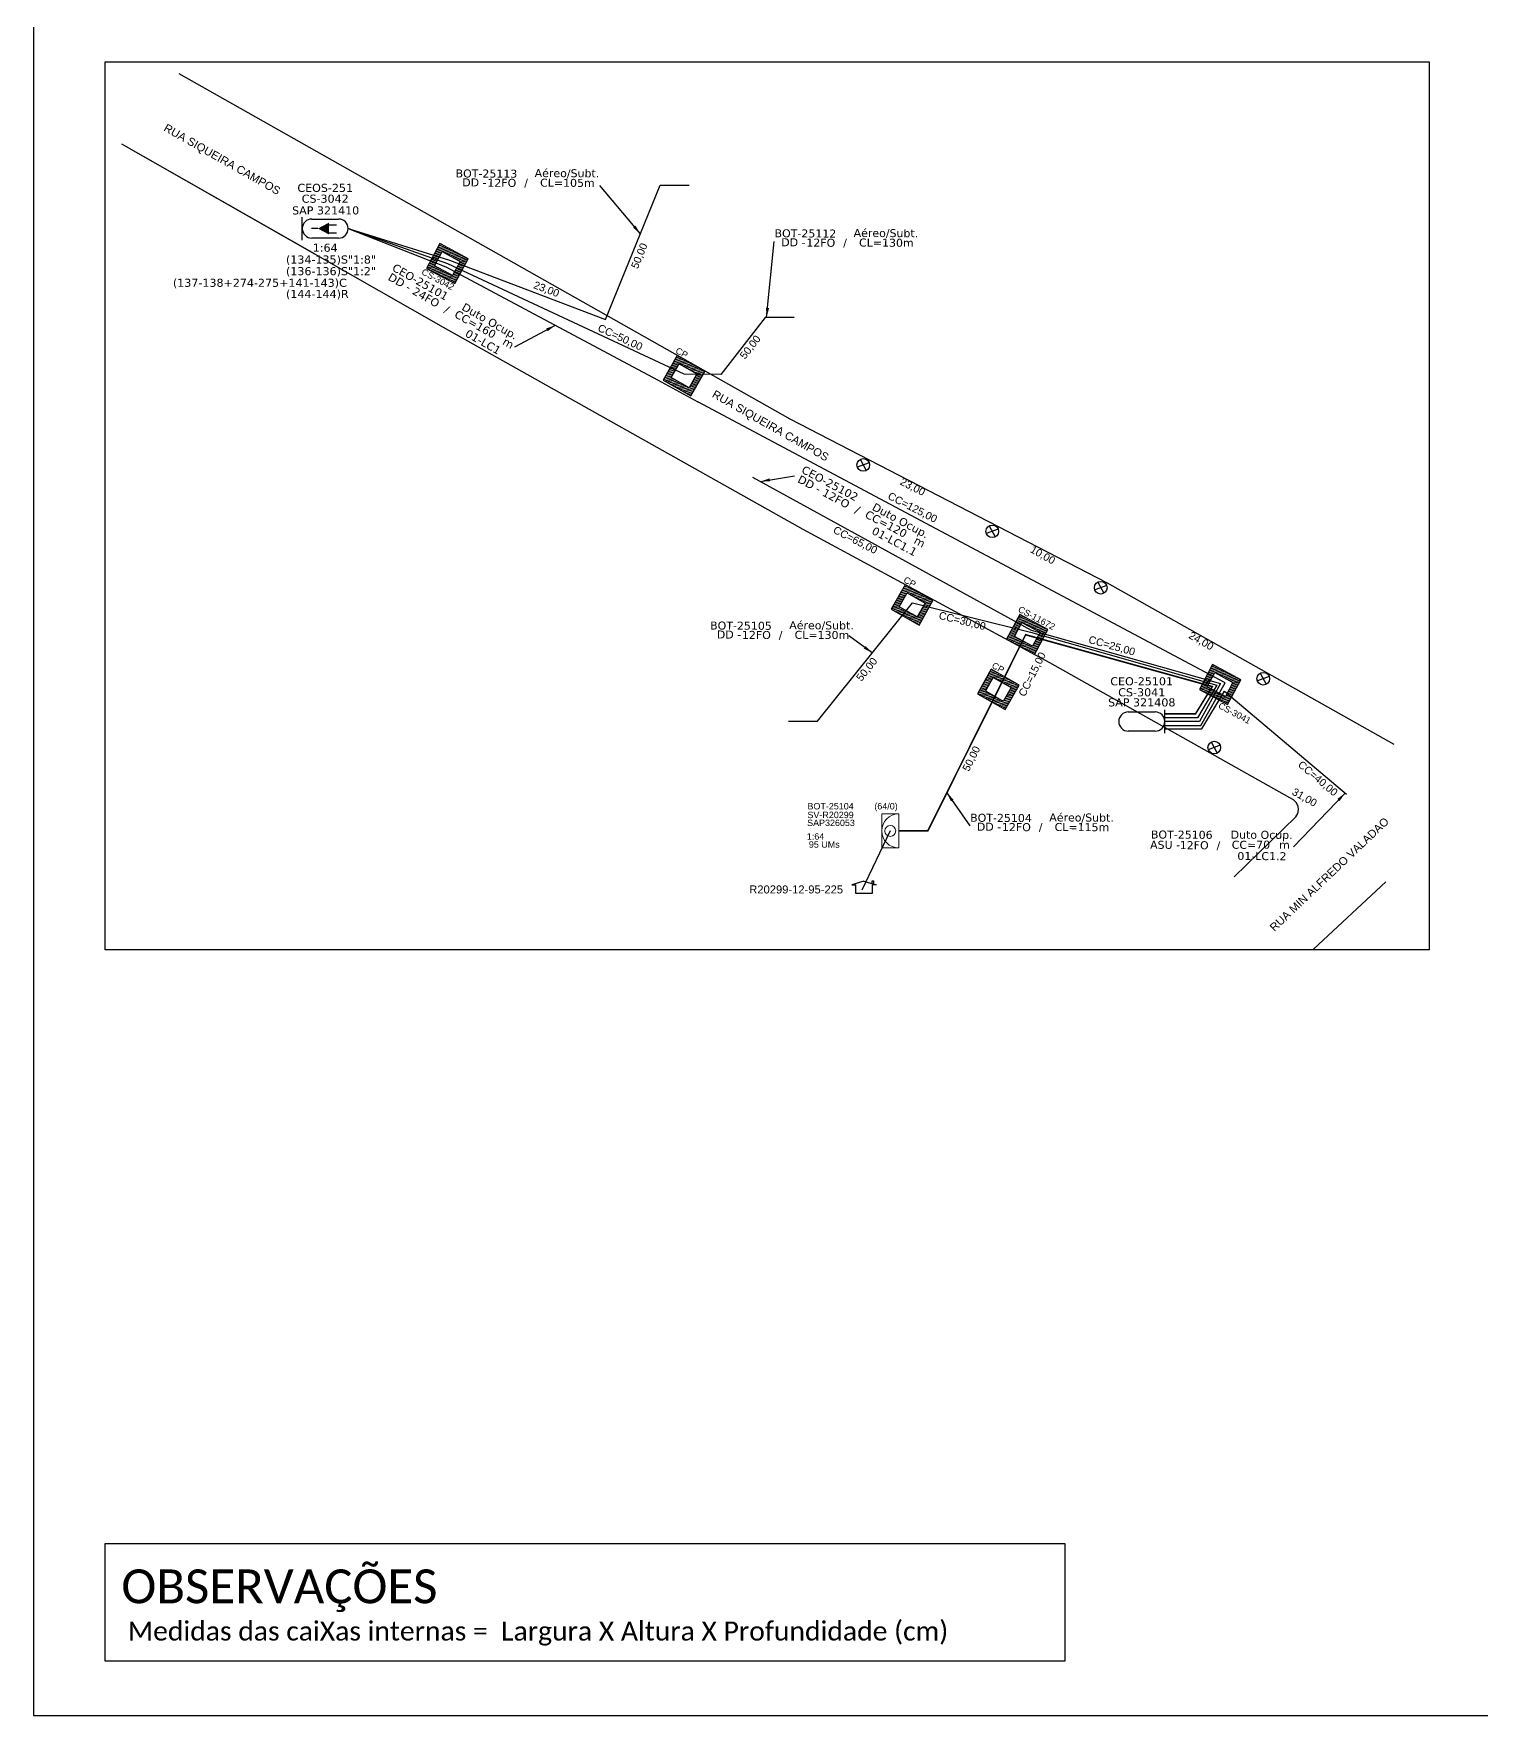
# Model space of a CAD drawing. Extents: x -89 to 749, y 705 to 1299.
# Drawn here: x -89.3 to 215.4, y 705 to 1059 of the extents above; entities that cross this region are included whole.
import ezdxf
from ezdxf.enums import TextEntityAlignment as Align

# ---------------------------------------------------------------- set-up
doc = ezdxf.new("R2010")
doc.units = 0
for name, color, linetype in [('10.1-Caixas Subterrâneas', 5, 'Continuous'), ('10.4-Postes', 1, 'Continuous'), ('20.4-CEOS', 1, 'Continuous'), ('20.5-CEO', 1, 'Continuous'), ('CAP a instalar', 1, 'Continuous'), ('label_cabos', 7, 'Continuous'), ('Legenda', 1, 'Continuous'), ('locais', 7, 'Continuous'), ('METRAGEM', 92, 'Continuous'), ('QUADRA', 7, 'Continuous'), ('surveys', 7, 'Continuous'), ('surveys legendas', 7, 'Continuous')]:
    doc.layers.add(name, color=color, linetype=linetype)
for name, color, linetype, lineweight in [("20.0-LEGENDA DOS CDO'S", 1, 'Continuous', 0), ('20.1-CDO_INTERIOR', 1, 'Continuous', 0), ('Segmento Logradouro Texto', 7, 'Continuous', 0)]:
    doc.layers.add(name, color=color, linetype=linetype, lineweight=lineweight)
doc.layers.add('DROP DE CLIENTE', color=140, linetype='Continuous', plot=False)
doc.layers.add('EXTRA', color=50, linetype='Continuous', plot=False)
doc.styles.add('ARIAL', font='arial.ttf')
doc.styles.add('DIGICADE', font='arial.ttf')
doc.styles.add('siredit', font='verdana.ttf')
doc.styles.add('WMF-Calibri0', font='calibri.ttf')
doc.linetypes.add('FENCELINE1', pattern='A,0.25,-0.1,[133,ltypeshp.shx,S=0.1,R=0,X=-0.1,Y=0],-0.1,1', length=1.45)
doc.dimstyles.new('CC', dxfattribs={"dimtxt": 1, "dimasz": 2, "dimexe": 0.18, "dimexo": 0.0625, "dimgap": 0.09, "dimtad": 0, "dimdec": 0, "dimrnd": 1, "dimzin": 0, "dimdsep": 46, "dimtxsty": 'siredit', "dimblk": 'NONE', "dimcen": 0, "dimse1": 1, "dimse2": 1, "dimsd1": 1, "dimsd2": 1, "dimclrt": 7, "dimadec": 0, "dimazin": 0, "dimtfac": 1, "dimtdec": 0, "dimtofl": 0, "dimtmove": 0, "dimatfit": 3, "dimfxl": 0, "dimtolj": 1, "dimtzin": 0, "dimarcsym": 0})

# ---------------------------------------------------------------- blocks, each defined once
blk = doc.blocks.new('SURVEY_SURVEY')
for p, q in [((0, 0.0000152), (-0.0000151, 0.0000108)), ((-0.0000151, 0.0000108), (-0.0000104, 0.0000108)), ((-0.0000103, 0), (-0.0000103, 0.0000108)), ((0.0000103, 0), (-0.0000103, 0)), ((0, 0.0000152), (0.0000151, 0.0000108)), ((0.0000101, 0.0000159), (0.0000117, 0.0000159)), ((0.0000101, 0.0000123), (0.0000101, 0.0000159)), ((0.0000151, 0.0000108), (0.0000103, 0.0000108)), ((0.0000103, 0.0000108), (0.0000103, 0)), ((0.0000117, 0.0000159), (0.0000117, 0.0000119))]:
    blk.add_line(p, q)
blk = doc.blocks.new('POSTE_CELULA_9')
at = {"layer": '10.4-Postes', "color": 10}
for points in [[(-98.28, 125.14), (-100.92, 124.16)], [(-100.27, 125.89), (-98.93, 123.41)]]:
    blk.add_lwpolyline(points, dxfattribs=at)
blk.add_circle((-99.6, 124.65), 1.41, dxfattribs=at)
blk = doc.blocks.new('*X59')
at = {"color": 0, "linetype": 'Continuous'}
for p, q in [((-1.25, 0.34099), (-0.49099, 1.1)), ((-1.25, 0.517767), (-0.667767, 1.1)), ((-1.25, 0.694544), (-0.844544, 1.1)), ((-1.25, 0.87132), (-1.02132, 1.1)), ((-1.25, 1.048097), (-1.198097, 1.1)), ((-1.25, 0.164214), (-0.8035, 0.610714)), ((-1.25, -0.012563), (-0.8035, 0.433937)), ((-1.25, -0.18934), (-0.8035, 0.25716)), ((-1.25, -0.366117), (-0.8035, 0.080383)), ((-0.789214, 0.625), (-0.314214, 1.1)), ((-0.612437, 0.625), (-0.137437, 1.1)), ((-0.43566, 0.625), (0.03934, 1.1)), ((-0.258883, 0.625), (0.216117, 1.1)), ((-0.082107, 0.625), (0.392893, 1.1)), ((0.09467, 0.625), (0.56967, 1.1)), ((0.271447, 0.625), (0.746447, 1.1)), ((0.448223, 0.625), (0.923223, 1.1)), ((0.625, 0.625), (1.1, 1.1)), ((0.801777, 0.625), (1.25, 1.073223)), ((0.8035, 0.449947), (1.25, 0.896447)), ((0.8035, 0.27317), (1.25, 0.71967)), ((0.8035, 0.096393), (1.25, 0.542893)), ((0.8035, -0.080383), (1.25, 0.366117)), ((0.8035, -0.25716), (1.25, 0.18934)), ((0.8035, -0.433937), (1.25, 0.012563)), ((-1.25, -0.542893), (-0.8035, -0.096393)), ((-1.25, -0.71967), (-0.8035, -0.27317)), ((-1.25, -0.896447), (-0.8035, -0.449947)), ((-1.25, -1.073223), (-0.801777, -0.625)), ((-1.1, -1.1), (-0.625, -0.625)), ((-0.923223, -1.1), (-0.448223, -0.625)), ((-0.746447, -1.1), (-0.271447, -0.625)), ((-0.56967, -1.1), (-0.09467, -0.625)), ((-0.392893, -1.1), (0.082107, -0.625)), ((-0.216117, -1.1), (0.258883, -0.625)), ((-0.03934, -1.1), (0.43566, -0.625)), ((0.137437, -1.1), (0.612437, -0.625)), ((0.314214, -1.1), (0.789214, -0.625)), ((0.49099, -1.1), (1.25, -0.34099)), ((0.667767, -1.1), (1.25, -0.517767)), ((0.8035, -0.610714), (1.25, -0.164214)), ((0.844544, -1.1), (1.25, -0.694544)), ((1.02132, -1.1), (1.25, -0.87132)), ((1.198097, -1.1), (1.25, -1.048097))]:
    blk.add_line(p, q, dxfattribs=at)
blk = doc.blocks.new('MANHOLE_MQ')
at = {"color": 0, "linetype": 'Continuous'}
for p, q in [((0.00000623, 0.00000569), (-0.00000627, 0.00000569)), ((-0.00000627, 0.00000569), (-0.00000627, -0.00000531)), ((-0.00000404, 0.00000331), (0.00000399, 0.00000331)), ((-0.00000404, -0.00000294), (-0.00000404, 0.00000331)), ((0.00000399, 0.00000331), (0.00000399, -0.00000294)), ((0.00000623, -0.00000531), (0.00000623, 0.00000569)), ((-0.00000627, -0.00000531), (0.00000623, -0.00000531)), ((0.00000399, -0.00000294), (-0.00000404, -0.00000294)), ((0.00000399, -0.00000294), (0.00000399, -0.00000294))]:
    blk.add_line(p, q, dxfattribs=at)
at = {"color": 0, "linetype": 'Continuous', "xscale": 5e-06, "yscale": 5e-06, "zscale": 1e-05}
blk.add_blockref('*X59', (-0.00000002, 0.00000019), dxfattribs=at)
blk = doc.blocks.new('*U91')
at = {"layer": '20.4-CEOS', "color": 7, "style": 'siredit'}
for tag, p in [('FIBRAS_SPLITTER', (0, 0)), ('FIBRAS_TOP_C', (0, -4.13)), ('RESERVA_FINAIS', (0, -5.46))]:
    blk.add_attdef(tag, p, '', height=1.01, dxfattribs=at)
for tag, p, flags in [('ID_ATIVIDADE', (0, -6.77), 3), ('QTDE', (0, -9.4), 1), ('FATOR', (0, -8.09), 1), ('FID', (0, -10.71), 1)]:
    blk.add_attdef(tag, p, '', height=1.01, dxfattribs=dict(at, flags=flags))
blk = doc.blocks.new('*U92')
at = {"layer": '20.4-CEOS', "color": 7, "style": 'siredit'}
blk.add_attdef('FIBRAS_SPLITTER', (0, 0), '', height=1.01, dxfattribs=at)
for tag, p, flags in [('ID_ATIVIDADE', (0, -1.48), 3), ('FATOR', (0, -2.79), 3), ('QTDE', (0, -4.11), 1), ('FID', (0, -5.42), 1)]:
    blk.add_attdef(tag, p, '', height=1.01, dxfattribs=dict(at, flags=flags))
blk = doc.blocks.new('_None')
blk = doc.blocks.new('Inst CB DT OCUP CFOA-SM-DD-G-24')
at = {"layer": 'label_cabos', "color": 0, "style": 'siredit'}
for tag, flags, p in [('ID_ATIVIDADE', 3, (1.31, 2.67)), ('FATOR', 1, (11.56, 2.55))]:
    blk.add_attdef(tag, text='', height=1, rotation=359.69, dxfattribs=dict(at, flags=flags)).set_placement(p, align=Align.MIDDLE_CENTER)
for tag, p in [('TIPO_CABO', (1.11, 0)), ('DESTINO_CABO', (3.13, 1.26)), ('CABO', (4.69, -0.05)), ('/', (7.71, -0.05)), ('LANCE', (10.41, 0.02)), ('TIPO_CABO', (13.11, 1.24)), ('UND', (16.46, 0)), ('FID', (13.65, -1.41))]:
    blk.add_attdef(tag, text='', height=1, rotation=359.69, dxfattribs=at).set_placement(p, align=Align.MIDDLE_CENTER)
blk.add_attdef('QTDE', (11.93, -0.45), '', height=1, rotation=359.69, dxfattribs=at)
blk = doc.blocks.new('Inst CB DT OCUP CFOA-SM-DD-S-12')
at = {"layer": 'label_cabos', "color": 0, "style": 'siredit'}
for tag, flags, p in [('ID_ATIVIDADE', 3, (1.31, 2.67)), ('FATOR', 1, (11.56, 2.55))]:
    blk.add_attdef(tag, text='', height=1, rotation=359.69, dxfattribs=dict(at, flags=flags)).set_placement(p, align=Align.MIDDLE_CENTER)
for tag, p in [('TIPO_CABO', (1.11, 0)), ('DESTINO_CABO', (3.13, 1.26)), ('CABO', (4.69, -0.05)), ('/', (7.71, -0.05)), ('LANCE', (10.41, 0.02)), ('TIPO_CABO', (13.11, 1.24)), ('UND', (16.46, 0)), ('FID', (13.65, -1.41))]:
    blk.add_attdef(tag, text='', height=1, rotation=359.69, dxfattribs=at).set_placement(p, align=Align.MIDDLE_CENTER)
blk.add_attdef('QTDE', (11.93, -0.45), '', height=1, rotation=359.69, dxfattribs=at)
blk = doc.blocks.new('LEGENDA DOS CABOS')
at = {"layer": 'EXTRA', "color": 0, "style": 'siredit'}
for tag, p in [('ID', (4.6, 0.97)), ('XX', (9.03, 0.97))]:
    blk.add_attdef(tag, text='', height=0.48, rotation=359.69, dxfattribs=at).set_placement(p, align=Align.MIDDLE_CENTER)
at = {"layer": 'Legenda', "color": 0, "style": 'siredit'}
for tag, p in [('TIPO_CABO', (1.31, 0)), ('CABO', (4.69, -0.05)), ('/', (6.81, -0.05)), ('METROS', (10.03, -0.05))]:
    blk.add_attdef(tag, text='', height=0.8, rotation=359.69, dxfattribs=at).set_placement(p, align=Align.MIDDLE_CENTER)
blk = doc.blocks.new('Inst CB DT OCUP CFOA-SM-ASU-120-S-12')
at = {"layer": 'label_cabos', "color": 0, "style": 'siredit'}
for tag, flags, p in [('ID_ATIVIDADE', 3, (1.31, 2.67)), ('FATOR', 1, (11.56, 2.55))]:
    blk.add_attdef(tag, text='', height=1, rotation=359.69, dxfattribs=dict(at, flags=flags)).set_placement(p, align=Align.MIDDLE_CENTER)
for tag, p in [('TIPO_CABO', (1.26, 0)), ('DESTINO_CABO', (3.13, 1.26)), ('CABO', (4.69, -0.05)), ('/', (7.71, -0.05)), ('LANCE', (10.91, 0)), ('TIPO_CABO', (13.11, 1.24)), ('UND', (15.96, 0)), ('FID', (13.15, -1.41))]:
    blk.add_attdef(tag, text='', height=1, rotation=359.69, dxfattribs=at).set_placement(p, align=Align.MIDDLE_CENTER)
blk.add_attdef('QTDE', (12.43, -0.47), '', height=1, rotation=359.69, dxfattribs=at)

msp = doc.modelspace()

# ---------------------------------------------------------------- linework, layer by layer
msp.add_lwpolyline([(-89.32, 705.02), (749.25, 705.02), (749.25, 1299.02), (-89.32, 1299.02), (-89.32, 705.02)])
msp.add_lwpolyline([(-74.27, 1053.05), (204.42, 1053.05), (204.42, 866.13), (-74.27, 866.13)], close=True)
at = {"color": 7}
msp.add_lwpolyline([(-74.27, 741.22), (127.72, 741.22), (127.72, 716.4), (-74.27, 716.4)], close=True, dxfattribs=at)
at = {"layer": '20.1-CDO_INTERIOR', "lineweight": 18}
msp.add_lwpolyline([(89.21, 887.59), (89.2, 894.75), (92.78, 894.75), (92.78, 887.59)], close=True, dxfattribs=at)
msp.add_circle((90.99, 891.17), 1.15, dxfattribs=at)
msp.add_arc((92.78, 891.17), 3.58, 90.0276, 270.0276, dxfattribs=at)
at = {"layer": '20.4-CEOS', "color": 7}
for p, q in [((-30.76, 1019.97), (-25.12, 1019.97)), ((-25.12, 1015.95), (-30.76, 1015.95))]:
    msp.add_line(p, q, dxfattribs=at)
for points in [[(-32.76, 1015.54), (-32.76, 1020.38)], [(-29.49, 1017.96), (-30.85, 1017.96)], [(-27.27, 1018.76), (-25.56, 1018.76)], [(-27.27, 1017.09), (-25.56, 1017.09)]]:
    msp.add_lwpolyline(points, dxfattribs=at)
msp.add_lwpolyline([(-29.49, 1017.96, 0, 2.48, 0), (-27.17, 1017.96, 2.48, 2.48, 0)], format="xyseb", dxfattribs=at)
for centre, start, end in [((-30.76, 1017.96), 90, 270), ((-25.12, 1017.96), 270, 90)]:
    msp.add_arc(centre, 2.01, start, end, dxfattribs=at)
at = {"layer": '20.5-CEO', "color": 5}
for p, q in [((141.1, 916.21), (146.76, 916.21)), ((146.76, 912.18), (141.1, 912.18))]:
    msp.add_line(p, q, dxfattribs=at)
msp.add_lwpolyline([(148.77, 911.77), (148.77, 916.63)], dxfattribs=at)
for centre, start, end in [((141.1, 914.2), 90, 270), ((146.76, 914.2), 270, 90)]:
    msp.add_arc(centre, 2.02, start, end, dxfattribs=at)
at = {"layer": 'CAP a instalar', "color": 8, "linetype": 'FENCELINE1', "ltscale": 5}
for points in [[(-23.12, 1017.96), (-1.76, 1011.29), (31.04, 998.85), (42.59, 1027.12), (48.69, 1027.12)], [(70.74, 999.26), (64.64, 999.26), (55.32, 987.25), (55.32, 987.25), (47.63, 987.3), (47.63, 987.3), (-2.1, 1010.53), (-23.12, 1017.96)], [(69.59, 914.26), (75.71, 914.26), (95.65, 939.18), (120.5, 932.98), (159.7, 921.87), (155.63, 914.97), (148.77, 914.97)]]:
    msp.add_lwpolyline(points, dxfattribs=at)
at = {"layer": 'CAP a instalar', "color": 7, "linetype": 'FENCELINE1', "ltscale": 5}
for points in [[(-23.12, 1017.96), (-2.59, 1009.9), (-2.59, 1009.9), (-2.59, 1009.9), (-2.59, 1009.9), (41.99, 986.1), (41.99, 986.1), (50.52, 981.46)], [(148.77, 913.36), (156.33, 913.36), (161.45, 922.35), (161.45, 922.35), (50.52, 981.46)], [(62.01, 965.62), (120.68, 933.46), (160.52, 922.19), (156.06, 914.2), (148.77, 914.2)]]:
    msp.add_lwpolyline(points, dxfattribs=at)
at = {"layer": 'CAP a instalar', "color": 1, "linetype": 'FENCELINE1', "ltscale": 5}
msp.add_lwpolyline([(148.77, 915.83, 0.337, 0.337, 0), (155.25, 915.83, 0.337, 0.337, 0), (158.77, 921.56, 0.337, 0.337, 0), (119.48, 932.47, 0.337, 0.337, 0), (98.89, 891.17, 0.337, 0.337, 0), (92.77, 891.17, 0.337, 0.337, 0)], format="xyseb", dxfattribs=at)
at = {"layer": 'CAP a instalar', "color": 7, "linetype": 'FENCELINE1', "ltscale": 2.5}
msp.add_lwpolyline([(148.77, 912.65), (156.55, 912.65), (161.31, 920.6), (187.02, 898.9)], dxfattribs=at)
at = {"layer": 'DROP DE CLIENTE', "linetype": 'Continuous'}
msp.add_lwpolyline([(90.99, 891.17), (85, 878.68)], dxfattribs=at)
at = {"layer": 'QUADRA', "color": 4}
for points in [[(-58.72, 1050.58), (69.84, 977.89), (136.64, 943.37), (197.02, 909.46)], [(163.39, 881.51), (176.35, 894.12), (176.76, 894.83), (176.93, 895.62), (176.83, 896.41), (176.45, 897.15), (175.86, 897.74), (175.09, 898.12), (124.57, 926.58), (72.64, 954.64), (-3.08, 997.12), (-70.77, 1035.75)], [(-30.21, 1012.61), (-70.77, 1035.75)], [(163.39, 881.51), (176.35, 894.12), (176.76, 894.83), (176.93, 895.62), (176.83, 896.41), (176.45, 897.15), (175.86, 897.74), (175.09, 898.12), (124.57, 926.58), (72.64, 954.64), (-3.08, 997.12)], [(195.3, 880.47), (180.1, 866.28)], [(195.3, 880.47), (180.1, 866.28)]]:
    msp.add_lwpolyline(points, dxfattribs=at)

# ---------------------------------------------------------------- block references
at = {"color": 0, "lineweight": 0}
ref = msp.add_blockref('Inst CB DT OCUP CFOA-SM-DD-G-24', (-13.56, 1007.45), dxfattribs=dict(at, xscale=1.68421052631579, yscale=1.68421052631579, zscale=1.68421052631579, rotation=330.634538964531))
ref.add_attrib('DESTINO_CABO', 'CEO-25101', dxfattribs={"layer": 'label_cabos', "color": 0, "height": 1.684, "rotation": 330.3245, "style": 'siredit'}).set_placement((-7.92, 1006.72), align=Align.MIDDLE_CENTER)
ref.add_attrib('TIPO_CABO', 'Duto Ocup.', dxfattribs={"layer": 'label_cabos', "color": 0, "height": 1.684, "rotation": 330.3245, "style": 'siredit'}).set_placement((6.71, 998.45), align=Align.MIDDLE_CENTER)
ref.add_attrib('/', '/', dxfattribs={"layer": 'label_cabos', "color": 0, "height": 1.68, "rotation": 330.3245, "style": 'siredit'}).set_placement((-2.28, 1001), align=Align.MIDDLE_CENTER)
ref.add_attrib('FID', '01-LC1', dxfattribs={"layer": 'label_cabos', "color": 0, "height": 1.684, "rotation": 330.3245, "style": 'siredit'}).set_placement((5.3, 994.1), align=Align.MIDDLE_CENTER)
ref.add_attrib('LANCE', 'CC=', dxfattribs={"layer": 'label_cabos', "color": 0, "height": 1.684, "rotation": 330.3245, "style": 'siredit'}).set_placement((1.74, 998.89), align=Align.MIDDLE_CENTER)
ref.add_attrib('UND', 'm', dxfattribs={"layer": 'label_cabos', "color": 0, "height": 1.68, "rotation": 330.3245, "style": 'siredit'}).set_placement((10.61, 993.86), align=Align.MIDDLE_CENTER)
ref.add_attrib('CABO', '24FO', dxfattribs={"layer": 'label_cabos', "color": 0, "height": 1.684, "rotation": 330.3245, "style": 'siredit'}).set_placement((-6.72, 1003.51), align=Align.MIDDLE_CENTER)
ref.add_attrib('TIPO_CABO', 'DD - ', dxfattribs={"layer": 'label_cabos', "color": 0, "height": 1.684, "rotation": 330.3245, "style": 'siredit'}).set_placement((-11.93, 1006.53), align=Align.MIDDLE_CENTER)
ref.add_attrib('QTDE', '160', (3.57, 996.93), dxfattribs={"layer": 'label_cabos', "color": 0, "height": 1.684, "rotation": 330.3245, "style": 'siredit'})
ref = msp.add_blockref('Inst CB DT OCUP CFOA-SM-DD-S-12', (72.65, 964.91), dxfattribs=dict(at, xscale=1.684210526315789, yscale=1.684210526315789, zscale=1.684210526315789, rotation=332.272333926864))
ref.add_attrib('DESTINO_CABO', 'CEO-25102', dxfattribs={"layer": 'label_cabos', "color": 0, "height": 1.684, "rotation": 331.9623, "style": 'siredit'}).set_placement((78.3, 964.34), align=Align.MIDDLE_CENTER)
ref.add_attrib('TIPO_CABO', 'Duto Ocup.', dxfattribs={"layer": 'label_cabos', "color": 0, "height": 1.684, "rotation": 331.9623, "style": 'siredit'}).set_placement((93.16, 956.5), align=Align.MIDDLE_CENTER)
ref.add_attrib('/', '/', dxfattribs={"layer": 'label_cabos', "color": 0, "height": 1.68, "rotation": 331.9623, "style": 'siredit'}).set_placement((84.11, 958.79), align=Align.MIDDLE_CENTER)
ref.add_attrib('FID', '01-LC1.1', dxfattribs={"layer": 'label_cabos', "color": 0, "height": 1.684, "rotation": 331.9623, "style": 'siredit'}).set_placement((91.88, 952.11), align=Align.MIDDLE_CENTER)
ref.add_attrib('LANCE', 'CC=', dxfattribs={"layer": 'label_cabos', "color": 0, "height": 1.684, "rotation": 331.9623, "style": 'siredit'}).set_placement((88.18, 956.79), align=Align.MIDDLE_CENTER)
ref.add_attrib('UND', 'm', dxfattribs={"layer": 'label_cabos', "color": 0, "height": 1.68, "rotation": 331.9623, "style": 'siredit'}).set_placement((97.19, 952.01), align=Align.MIDDLE_CENTER)
ref.add_attrib('CABO', '12FO', dxfattribs={"layer": 'label_cabos', "color": 0, "height": 1.684, "rotation": 331.9623, "style": 'siredit'}).set_placement((79.59, 961.16), align=Align.MIDDLE_CENTER)
ref.add_attrib('TIPO_CABO', 'DD - ', dxfattribs={"layer": 'label_cabos', "color": 0, "height": 1.684, "rotation": 331.9623, "style": 'siredit'}).set_placement((74.3, 964.03), align=Align.MIDDLE_CENTER)
ref.add_attrib('QTDE', '120', (90.07, 954.89), dxfattribs={"layer": 'label_cabos', "color": 0, "height": 1.684, "rotation": 331.9623, "style": 'siredit'})
at = {"layer": '10.1-Caixas Subterrâneas', "color": 30, "yscale": 538589.5651556349, "zscale": 538589.5651556349}
for p, xscale, rotation in [((-2.21, 1010.69), 538589.5651556348, 151.8356355969847), ((47.62, 987.07), 538589.565155635, 150.4457399006633), ((95.63, 938.84), 538589.565155635, 150.4457399006633), ((119.85, 932.64), 538589.5651556348, 151.8356355969847), ((113.76, 921.06), 538589.565155635, 150.4457399006633), ((160.46, 922.08), 538589.5651556348, 151.8356355969847)]:
    msp.add_blockref('MANHOLE_MQ', p, dxfattribs=dict(at, xscale=xscale, rotation=rotation))
at = {"layer": '20.4-CEOS', "color": 0, "lineweight": 0}
ref = msp.add_blockref('*U91', (-36.2, 1010.59), dxfattribs=dict(at, xscale=1.68421052631579, yscale=1.68421052631579, zscale=1.68421052631579))
ref.add_attrib('FIBRAS_SPLITTER', '(134-135)S"1:8"', (-36.2, 1010.59), dxfattribs={"color": 7, "height": 1.7005, "style": 'siredit'})
ref.add_attrib('FIBRAS_TOP_C', '(137-138+274-275+141-143)C', (-60, 1005.7), dxfattribs={"color": 7, "height": 1.7005, "style": 'siredit'})
ref.add_attrib('RESERVA_FINAIS', '(144-144)R', (-36.2, 1003.34), dxfattribs={"color": 7, "height": 1.701, "style": 'siredit'})
at = {"layer": '20.4-CEOS', "color": 0, "lineweight": 0, "xscale": 1.68421052631579, "yscale": 1.68421052631579, "zscale": 1.68421052631579}
msp.add_blockref('*U92', (-36.2, 1008.14), dxfattribs=at).add_auto_attribs({'FIBRAS_SPLITTER': '(136-136)S"1:2"'})
at = {"layer": 'label_cabos', "color": 0, "lineweight": 0}
ref = msp.add_blockref('LEGENDA DOS CABOS', (-1.15, 1026.79), dxfattribs=dict(at, xscale=1.68421052631579, yscale=1.68421052631579, zscale=1.68421052631579))
ref.add_attrib('ID', 'BOT-25113', dxfattribs={"color": 0, "height": 1.684, "rotation": 359.69, "style": 'siredit'}).set_placement((5.99, 1029.54), align=Align.MIDDLE_CENTER)
ref.add_attrib('CABO', '12FO', dxfattribs={"color": 0, "height": 1.684, "rotation": 359.69, "style": 'siredit'}).set_placement((9.23, 1027.59), align=Align.MIDDLE_CENTER)
ref.add_attrib('METROS', 'CL=105m', dxfattribs={"color": 0, "height": 1.684, "rotation": 359.69, "style": 'siredit'}).set_placement((23.03, 1027.59), align=Align.MIDDLE_CENTER)
ref.add_attrib('XX', 'Aéreo/Subt.', dxfattribs={"color": 0, "height": 1.6842, "rotation": 359.69, "style": 'siredit'}).set_placement((22.94, 1029.61), align=Align.MIDDLE_CENTER)
ref.add_attrib('/', '/', dxfattribs={"color": 0, "height": 1.68, "rotation": 359.69, "style": 'siredit'}).set_placement((14.33, 1027.59), align=Align.MIDDLE_CENTER)
ref.add_attrib('TIPO_CABO', 'DD -', dxfattribs={"color": 0, "height": 1.684, "rotation": 359.69, "style": 'siredit'}).set_placement((3.46, 1027.67), align=Align.MIDDLE_CENTER)
ref = msp.add_blockref('LEGENDA DOS CABOS', (65.99, 1014.19), dxfattribs=dict(at, xscale=1.68421052631579, yscale=1.68421052631579, zscale=1.68421052631579))
ref.add_attrib('ID', 'BOT-25112', dxfattribs={"color": 0, "height": 1.684, "rotation": 359.69, "style": 'siredit'}).set_placement((73.13, 1016.94), align=Align.MIDDLE_CENTER)
ref.add_attrib('CABO', '12FO', dxfattribs={"color": 0, "height": 1.684, "rotation": 359.69, "style": 'siredit'}).set_placement((76.37, 1014.99), align=Align.MIDDLE_CENTER)
ref.add_attrib('METROS', 'CL=130m', dxfattribs={"color": 0, "height": 1.684, "rotation": 359.69, "style": 'siredit'}).set_placement((90.17, 1014.99), align=Align.MIDDLE_CENTER)
ref.add_attrib('XX', 'Aéreo/Subt.', dxfattribs={"color": 0, "height": 1.6842, "rotation": 359.69, "style": 'siredit'}).set_placement((90.08, 1017.01), align=Align.MIDDLE_CENTER)
ref.add_attrib('/', '/', dxfattribs={"color": 0, "height": 1.68, "rotation": 359.69, "style": 'siredit'}).set_placement((81.47, 1014.99), align=Align.MIDDLE_CENTER)
ref.add_attrib('TIPO_CABO', 'DD -', dxfattribs={"color": 0, "height": 1.684, "rotation": 359.69, "style": 'siredit'}).set_placement((70.6, 1015.07), align=Align.MIDDLE_CENTER)
ref = msp.add_blockref('LEGENDA DOS CABOS', (52.43, 931.63), dxfattribs=dict(at, xscale=1.68421052631579, yscale=1.68421052631579, zscale=1.68421052631579))
ref.add_attrib('ID', 'BOT-25105', dxfattribs={"color": 0, "height": 1.684, "rotation": 359.69, "style": 'siredit'}).set_placement((59.57, 934.38), align=Align.MIDDLE_CENTER)
ref.add_attrib('CABO', '12FO', dxfattribs={"color": 0, "height": 1.684, "rotation": 359.69, "style": 'siredit'}).set_placement((62.81, 932.43), align=Align.MIDDLE_CENTER)
ref.add_attrib('METROS', 'CL=130m', dxfattribs={"color": 0, "height": 1.684, "rotation": 359.69, "style": 'siredit'}).set_placement((76.61, 932.43), align=Align.MIDDLE_CENTER)
ref.add_attrib('XX', 'Aéreo/Subt.', dxfattribs={"color": 0, "height": 1.6842, "rotation": 359.69, "style": 'siredit'}).set_placement((76.53, 934.45), align=Align.MIDDLE_CENTER)
ref.add_attrib('/', '/', dxfattribs={"color": 0, "height": 1.68, "rotation": 359.69, "style": 'siredit'}).set_placement((67.91, 932.43), align=Align.MIDDLE_CENTER)
ref.add_attrib('TIPO_CABO', 'DD -', dxfattribs={"color": 0, "height": 1.684, "rotation": 359.69, "style": 'siredit'}).set_placement((57.05, 932.51), align=Align.MIDDLE_CENTER)
ref = msp.add_blockref('LEGENDA DOS CABOS', (107.16, 891.18), dxfattribs=dict(at, xscale=1.68421052631579, yscale=1.68421052631579, zscale=1.68421052631579))
ref.add_attrib('ID', 'BOT-25104', dxfattribs={"color": 0, "height": 1.684, "rotation": 359.69, "style": 'siredit'}).set_placement((114.3, 893.92), align=Align.MIDDLE_CENTER)
ref.add_attrib('CABO', '12FO', dxfattribs={"color": 0, "height": 1.684, "rotation": 359.69, "style": 'siredit'}).set_placement((117.54, 891.98), align=Align.MIDDLE_CENTER)
ref.add_attrib('METROS', 'CL=115m', dxfattribs={"color": 0, "height": 1.684, "rotation": 359.69, "style": 'siredit'}).set_placement((131.34, 891.98), align=Align.MIDDLE_CENTER)
ref.add_attrib('XX', 'Aéreo/Subt.', dxfattribs={"color": 0, "height": 1.6842, "rotation": 359.69, "style": 'siredit'}).set_placement((131.26, 894), align=Align.MIDDLE_CENTER)
ref.add_attrib('/', '/', dxfattribs={"color": 0, "height": 1.68, "rotation": 359.69, "style": 'siredit'}).set_placement((122.64, 891.98), align=Align.MIDDLE_CENTER)
ref.add_attrib('TIPO_CABO', 'DD -', dxfattribs={"color": 0, "height": 1.684, "rotation": 359.69, "style": 'siredit'}).set_placement((111.78, 892.06), align=Align.MIDDLE_CENTER)
ref = msp.add_blockref('Inst CB DT OCUP CFOA-SM-ASU-120-S-12', (147.08, 888.26), dxfattribs=dict(at, xscale=1.68421052631579, yscale=1.68421052631579, zscale=1.68421052631579))
ref.add_attrib('DESTINO_CABO', 'BOT-25106', dxfattribs={"color": 0, "height": 1.684, "rotation": 359.69, "style": 'siredit'}).set_placement((152.35, 890.39), align=Align.MIDDLE_CENTER)
ref.add_attrib('CABO', '12FO', dxfattribs={"color": 0, "height": 1.684, "rotation": 359.69, "style": 'siredit'}).set_placement((154.97, 888.17), align=Align.MIDDLE_CENTER)
ref.add_attrib('TIPO_CABO', 'Duto Ocup.', dxfattribs={"color": 0, "height": 1.684, "rotation": 359.69, "style": 'siredit'}).set_placement((169.16, 890.36), align=Align.MIDDLE_CENTER)
ref.add_attrib('/', '/', dxfattribs={"color": 0, "height": 1.68, "rotation": 359.69, "style": 'siredit'}).set_placement((160.07, 888.17), align=Align.MIDDLE_CENTER)
ref.add_attrib('TIPO_CABO', 'ASU - ', dxfattribs={"color": 0, "height": 1.684, "rotation": 359.69, "style": 'siredit'}).set_placement((149.2, 888.25), align=Align.MIDDLE_CENTER)
ref.add_attrib('FID', '01-LC1.2', dxfattribs={"color": 0, "height": 1.684, "rotation": 359.69, "style": 'siredit'}).set_placement((169.22, 885.88), align=Align.MIDDLE_CENTER)
ref.add_attrib('LANCE', 'CC=', dxfattribs={"color": 0, "height": 1.684, "rotation": 359.69, "style": 'siredit'}).set_placement((165.45, 888.26), align=Align.MIDDLE_CENTER)
ref.add_attrib('QTDE', '70', (168.01, 887.46), dxfattribs={"color": 0, "height": 1.684, "rotation": 359.69, "style": 'siredit'})
ref.add_attrib('UND', 'm', dxfattribs={"color": 0, "height": 1.68, "rotation": 359.69, "style": 'siredit'}).set_placement((173.97, 888.26), align=Align.MIDDLE_CENTER)
at = {"layer": 'locais', "xscale": 0.9421662965722084, "yscale": 0.9421662965722084, "zscale": 0.9421662965722084}
for p in [(179.14, 850.78), (206.29, 836.79), (229.14, 824.93), (263.34, 805.77), (253.02, 791.29)]:
    msp.add_blockref('POSTE_CELULA_9', p, dxfattribs=at)
at = {"layer": 'surveys', "color": 255, "xscale": 168421.052631579, "yscale": 168421.052631579, "zscale": 168421.052631579}
msp.add_blockref('SURVEY_SURVEY', (85.46, 878.02), dxfattribs=at)

# ---------------------------------------------------------------- texts
at = {"color": 7, "style": 'WMF-Calibri0'}
msp.add_text('OBSERVAÇÕES', height=7.1308, dxfattribs=at).set_placement((-70.85, 728.61))
at = {"color": 7, "insert": (-69.5, 724.77), "char_height": 4, "width": 658.8434, "attachment_point": 1, "style": 'WMF-Calibri0'}
msp.add_mtext('Medidas das caiXas internas =  Largura X Altura X Profundidade (cm)', dxfattribs=at)
at = {"layer": '10.1-Caixas Subterrâneas', "color": 30, "style": 'ARIAL'}
for s, rotation, p in [('CS-3042', 331.8356, (-7.82, 1008.42)), ('CP', 330.4457, (45.64, 991.87)), ('CP', 330.4457, (93.64, 943.63)), ('CS-11672', 331.8356, (117.75, 937.39)), ('CP', 330.4457, (112.22, 925.6)), ('CS-3041', 331.8356, (159.89, 917.13))]:
    msp.add_text(s, height=1.347, rotation=rotation, dxfattribs=at).set_placement(p)
at = {"layer": "20.0-LEGENDA DOS CDO'S", "color": 1, "style": 'ARIAL'}
for s, height, p in [('     BOT-25104', 1.3474, (77.12, 895.7)), ('(64/0)', 1.347, (90.1, 895.7)), ('     SV-R20299', 1.3474, (77.12, 893.87)), ('95 UMs', 1.347, (77.1, 887.65))]:
    msp.add_text(s, height=height, rotation=359.9724, dxfattribs=at).set_placement(p, align=Align.CENTER)
for s, p in [('SAP326053', (83.54, 892.2)), ('1:64', (77.1, 889.35))]:
    msp.add_text(s, height=1.347, rotation=359.9724, dxfattribs=at).set_placement(p, align=Align.RIGHT)
at = {"layer": '20.4-CEOS', "color": 7, "style": 'siredit'}
for s, p in [('CEOS-251', (-27.94, 1027.38)), ('CS-3042', (-27.94, 1025.1)), ('SAP 321410', (-27.85, 1022.63)), ('1:64', (-27.94, 1014.78))]:
    msp.add_text(s, height=1.701, dxfattribs=at).set_placement(p, align=Align.TOP_CENTER)
at = {"layer": '20.4-CEOS', "color": 5, "style": 'siredit'}
msp.add_text('CEO-25101', height=1.701, dxfattribs=at).set_placement((143.91, 923.52), align=Align.TOP_CENTER)
at = {"layer": '20.5-CEO', "color": 5, "style": 'siredit'}
for s, p in [('CS-3041', (143.93, 921.21)), ('SAP 321408', (143.93, 919.09))]:
    msp.add_text(s, height=1.707, dxfattribs=at).set_placement(p, align=Align.TOP_CENTER)
at = {"layer": 'METRAGEM', "style": 'ARIAL'}
for s, rotation, p in [('50,00', 67.781, (37.84, 1009.35)), ('23,00', 339.2231, (15.75, 1005.46)), ('CC=50,00', 334.9644, (29.26, 996.5)), ('50,00', 52.1707, (60.42, 990.33)), ('23,00', 332.6696, (92.88, 964.18)), ('CC=125,00', 332.6696, (90.31, 961.16)), ('CC=65,00', 332.6696, (78.8, 954.02)), ('10,00', 330.5138, (120.29, 949.94)), ('CC=30,00', 345.9908, (101.08, 935.85)), ('CC=25,00', 344.2071, (132.58, 930.78)), ('24,00', 330.5138, (153.64, 931.86)), ('50,00', 51.338, (84.92, 922.53)), ('CC=15,00', 63.4963, (119.32, 919.29)), ('50,00', 63.4963, (107.52, 903.55)), ('CC=40,00', 319.8178, (176.65, 904.87)), ('31,00', 330.5138, (175.39, 898.93))]:
    msp.add_text(s, height=1.591, rotation=rotation, dxfattribs=at).set_placement(p)
at = {"layer": 'Segmento Logradouro Texto', "linetype": 'Continuous', "char_height": 1.6842, "attachment_point": 1, "style": 'DIGICADE'}
for s, insert, width, rotation in [('\\fArial|b0|i0|c0|p34;\\W1.0000000000;\\T1.0000000000;\\o\\lRUA SIQUEIRA CAMPOS', (-61.26, 1040.11), 28.1847, 330.44), ('\\fArial|b0|i0|c0|p34;\\W1.0000000000;\\T1.0000000000;\\o\\lRUA SIQUEIRA CAMPOS', (54.16, 984.05), 28.1847, 330.44), ('\\fArial|b0|i0|c0|p34;\\W1.0000000000;\\T1.0000000000;\\o\\lRUA MIN ALFREDO VALADAO', (170.69, 871.12), 33.9381, 43.5503), ('\\fArial|b0|i0|c0|p34;\\W1.0000000000;\\T1.0000000000;\\o\\lRUA MIN ALFREDO VALADAO', (170.69, 871.12), 33.9381, 43.5503)]:
    msp.add_mtext(s, dxfattribs=dict(at, insert=insert, width=width, rotation=rotation))
at = {"layer": 'surveys legendas', "color": 0, "style": 'ARIAL'}
msp.add_text('R20299-12-95-225', height=1.6842, dxfattribs=at).set_placement((61.31, 878.02))

# ---------------------------------------------------------------- leaders
at = {"layer": 'label_cabos'}
for points in [[(38.39, 1016.84), (29.88, 1026.99)], [(64.96, 999.26), (66.58, 1015.25)], [(20.49, 997.58), (11.92, 993.01)], [(63.65, 964.72), (70.8, 965.94)], [(87.21, 928.64), (82.3, 932.27)], [(102.9, 899.22), (107.75, 892.24)], [(186.73, 899.14), (175.88, 887.82)]]:
    msp.add_leader(points, dimstyle='CC', override={"dimgap": 0.09, "dimtad": 0}, dxfattribs=at)

doc.saveas('drawing.dxf')
